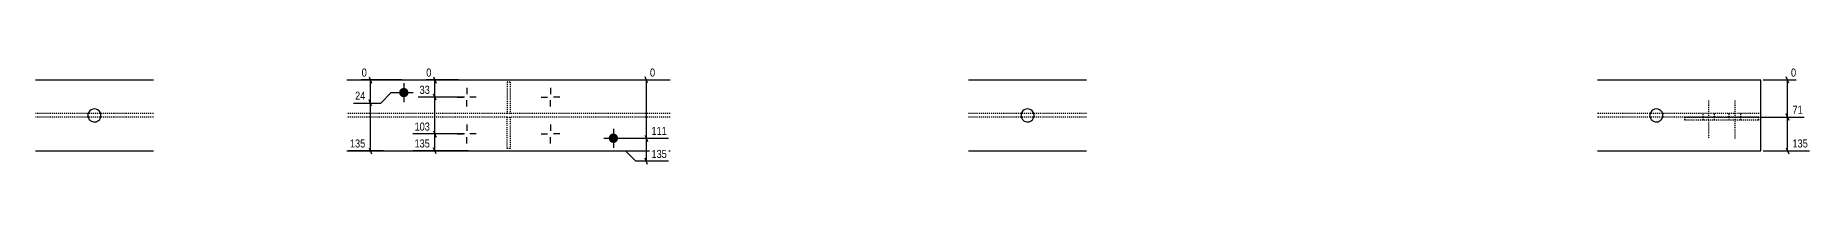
# Model space of a CAD drawing. Header units: millimetres. Extents: x 9 to 27201, y 6 to 1724.
# Drawn here: x 13679 to 17064, y 10 to 196 of the extents above; entities that cross this region are included whole.
import ezdxf

# ---------------------------------------------------------------- set-up
doc = ezdxf.new("R2010")
doc.units = ezdxf.units.MM
doc.linetypes.add('DXK_LINE_DOT2', pattern=[3.9198, 1.9599, -1.9599])
doc.layers.add('MÅLSÆTNING', color=7, linetype='Continuous')
doc.layers.add('STÅL', color=7, linetype='Continuous')
doc.styles.add('Arial Narrow', font='ARIALN.TTF', dxfattribs={"height": 0.2})

msp = doc.modelspace()

# ---------------------------------------------------------------- hatches: boundary and pattern name
at = {"layer": 'STÅL', "linetype": 'Continuous'}
for points in [[(14390.5, 146.6, -1), (14372.5, 146.6, -1)], [(14790.5, 59.6, -1), (14772.5, 59.6, -1)]]:
    msp.add_hatch(color=96, dxfattribs=at).paths.add_polyline_path(points)

# ---------------------------------------------------------------- linework, layer by layer
at = {"layer": 'MÅLSÆTNING', "color": 7, "linetype": 'Continuous'}
for p, q in [((14377.5, 170.6), (14301.1, 170.6)), ((14315.3, 176.6), (14320.1, 164.6)), ((14317.7, 126.6), (14317.7, 170.6)), ((14486.1, 170.6), (14424.4, 170.6)), ((14438.5, 176.6), (14443.3, 164.6)), ((14440.9, 137.8), (14440.9, 170.6)), ((14778.8, 170.6), (14861.1, 170.6)), ((14846.9, 164.6), (14842.1, 176.6)), ((14844.5, 59.6), (14844.5, 170.6)), ((16975.5, 170.6), (17038.6, 170.6)), ((17024.4, 164.6), (17019.6, 176.6)), ((17022, 99.8), (17022, 170.6)), ((14337.7, 126.6), (14357.7, 146.6)), ((14337.7, 126.6), (14357.7, 146.6)), ((14357.7, 146.6), (14377.5, 146.6)), ((14357.7, 146.6), (14377.5, 146.6)), ((14497.5, 137.8), (14408.8, 137.8)), ((14497.5, 137.8), (14408.8, 137.8)), ((14443.3, 131.8), (14438.5, 143.8)), ((14443.3, 131.8), (14438.5, 143.8)), ((14440.9, 67.8), (14440.9, 137.8)), ((14285.5, 126.6), (14337.7, 126.6)), ((14285.5, 126.6), (14337.7, 126.6)), ((14320.1, 120.6), (14315.3, 132.6)), ((14320.1, 120.6), (14315.3, 132.6)), ((14317.7, 35.6), (14317.7, 126.6)), ((17019.6, 105.8), (17024.4, 93.8)), ((17024.4, 93.8), (17019.6, 105.8)), ((14497.5, 67.8), (14399, 67.8)), ((14497.5, 67.8), (14399, 67.8)), ((14438.5, 73.8), (14443.3, 61.8)), ((14438.5, 73.8), (14443.3, 61.8)), ((14440.9, 35.6), (14440.9, 67.8)), ((16970.5, 99.8), (17054.1, 99.8)), ((16970.5, 99.8), (17054.1, 99.8)), ((17022, 35.6), (17022, 99.8)), ((14342.9, 35.6), (14275.8, 35.6)), ((14315.3, 41.6), (14320.1, 29.6)), ((14505.1, 35.6), (14399, 35.6)), ((14443.3, 29.6), (14438.5, 41.6)), ((14785.5, 59.6), (14886.4, 59.6)), ((14785.5, 59.6), (14886.4, 59.6)), ((14824.5, 15.6), (14804.5, 35.6)), ((14804.5, 35.6), (14818.2, 35.6)), ((14842.1, 65.6), (14846.9, 53.6)), ((14842.1, 65.6), (14846.9, 53.6)), ((14844.5, 15.6), (14844.5, 59.6)), ((16975.5, 35.6), (17063.9, 35.6)), ((17019.6, 41.6), (17024.4, 29.6)), ((14886.4, 15.6), (14824.5, 15.6)), ((14846.9, 9.6), (14842.1, 21.6))]:
    msp.add_line(p, q, dxfattribs=at)
at = {"layer": 'STÅL', "color": 2, "linetype": 'Continuous'}
for p, q in [((13678.6, 170.6), (13903.6, 170.6)), ((14272.5, 170.6), (14890.1, 170.6)), ((15459.4, 170.6), (15684.4, 170.6)), ((16659.4, 170.6), (16971.5, 170.6)), ((16971.5, 35.6), (16971.5, 170.6)), ((13678.6, 35.6), (13903.6, 35.6)), ((14272.5, 35.6), (14890.1, 35.6)), ((15459.4, 35.6), (15684.4, 35.6)), ((16659.4, 35.6), (16971.5, 35.6))]:
    msp.add_line(p, q, dxfattribs=at)
at = {"layer": 'STÅL', "color": 96, "linetype": 'Continuous'}
for p, q in [((14363.5, 146.6), (14399.5, 146.6)), ((14381.5, 164.6), (14381.5, 128.6)), ((14483.5, 137.8), (14495.5, 137.8)), ((14501.5, 155.8), (14501.5, 143.8)), ((14519.5, 137.8), (14507.5, 137.8)), ((14643.5, 137.8), (14655.5, 137.8)), ((14661.5, 155.8), (14661.5, 143.8)), ((14679.5, 137.8), (14667.5, 137.8)), ((14501.5, 119.8), (14501.5, 131.8)), ((14661.5, 119.8), (14661.5, 131.8)), ((14483.5, 67.8), (14495.5, 67.8)), ((14501.5, 85.8), (14501.5, 73.8)), ((14519.5, 67.8), (14507.5, 67.8)), ((14643.5, 67.8), (14655.5, 67.8)), ((14661.5, 85.8), (14661.5, 73.8)), ((14679.5, 67.8), (14667.5, 67.8)), ((14781.5, 77.6), (14781.5, 41.6)), ((14501.5, 49.8), (14501.5, 61.8)), ((14661.5, 49.8), (14661.5, 61.8)), ((14763.5, 59.6), (14799.5, 59.6))]:
    msp.add_line(p, q, dxfattribs=at)
at = {"layer": 'STÅL', "color": 7, "linetype": 'DXK_LINE_DOT2'}
for p, q in [((14584.5, 166.4), (14578.5, 166.4)), ((14578.5, 166.4), (14578.5, 106.4)), ((14584.5, 166.4), (14584.5, 106.4)), ((13903.6, 106.4), (13678.6, 106.4)), ((14578.5, 106.4), (14272.5, 106.4)), ((14584.5, 106.4), (14578.5, 106.4)), ((14890.1, 106.4), (14584.5, 106.4)), ((15684.4, 106.4), (15459.4, 106.4)), ((16971.5, 106.4), (16659.4, 106.4)), ((13903.6, 99.8), (13678.6, 99.8)), ((14578.5, 99.8), (14272.5, 99.8)), ((14578.5, 39.8), (14578.5, 99.8)), ((14578.5, 99.8), (14584.5, 99.8)), ((14584.5, 99.8), (14584.5, 39.8)), ((14890.1, 99.8), (14584.5, 99.8)), ((15684.4, 99.8), (15459.4, 99.8)), ((16971.5, 99.8), (16659.4, 99.8)), ((16826.5, 99.8), (16966.5, 99.8)), ((16826.5, 93.8), (16826.5, 99.8)), ((16966.5, 93.8), (16826.5, 93.8)), ((16871.5, 93.8), (16871.5, 99.8)), ((16966.5, 99.8), (16966.5, 93.8)), ((14584.5, 39.8), (14578.5, 39.8))]:
    msp.add_line(p, q, dxfattribs=at)
at = {"layer": 'STÅL', "color": 96, "linetype": 'DXK_LINE_DOT2'}
for p, q in [((16860.5, 106.4), (16860.5, 99.8)), ((16871.5, 131.4), (16871.5, 99.8)), ((16882.5, 106.4), (16882.5, 99.8)), ((16910.5, 106.4), (16910.5, 99.8)), ((16921.5, 131.4), (16921.5, 58.4)), ((16932.5, 106.4), (16932.5, 99.8)), ((16860.5, 99.8), (16860.5, 93.8)), ((16871.5, 93.8), (16871.5, 58.4)), ((16882.5, 99.8), (16882.5, 93.8)), ((16910.5, 99.8), (16910.5, 93.8)), ((16932.5, 99.8), (16932.5, 93.8))]:
    msp.add_line(p, q, dxfattribs=at)
at = {"layer": 'STÅL', "color": 2, "linetype": 'Continuous'}
for centre, start, end in [((13791.1, 103.1), 150.3737, 330.3737), ((13791.1, 103.1), 330.3737, 150.3737), ((15571.9, 103.1), 150.3737, 330.3737), ((15571.9, 103.1), 330.3737, 150.3737), ((16771.9, 103.1), 150.3737, 330.3737), ((16771.9, 103.1), 330.3737, 150.3737)]:
    msp.add_arc(centre, 12.5, start, end, dxfattribs=at)

# ---------------------------------------------------------------- next in the draw order: wipeouts: each hides what was drawn before it
at = {"color": 0, "linetype": 'Continuous'}
for points in [[(14314.1, 173.8), (14314.1, 196.2), (14297.9, 196.2), (14297.9, 173.8)], [(14437.3, 173.8), (14437.3, 196.2), (14421.2, 196.2), (14421.2, 173.8)], [(14864.3, 173.8), (14864.3, 196.2), (14848.1, 196.2), (14848.1, 173.8)], [(17041.8, 173.8), (17041.8, 196.2), (17025.6, 196.2), (17025.6, 173.8)], [(14311.2, 129.8), (14311.2, 152.2), (14285.3, 152.2), (14285.3, 129.8)], [(17054.4, 103), (17054.4, 125.4), (17028.5, 125.4), (17028.5, 103)], [(14434.4, 71), (14434.4, 93.4), (14398.8, 93.4), (14398.8, 71)], [(14886.7, 62.8), (14886.7, 85.2), (14851, 85.2), (14851, 62.8)], [(14311.2, 38.8), (14311.2, 61.2), (14275.5, 61.2), (14275.5, 38.8)], [(14886.7, 18.8), (14886.7, 41.2), (14851, 41.2), (14851, 18.8)], [(17064.2, 38.8), (17064.2, 61.2), (17028.5, 61.2), (17028.5, 38.8)]]:
    msp.add_wipeout(points, dxfattribs=at).dxf.layer = 'MÅLSÆTNING'

# ---------------------------------------------------------------- next in the draw order: texts
at = {"layer": 'MÅLSÆTNING', "color": 3, "linetype": 'Continuous', "style": 'Arial Narrow'}
for s, height, p in [('0', 15.3, (14301.1, 177)), ('0', 15.3, (14424.4, 177)), ('0', 15.3, (14851.3, 177)), ('0', 15.3, (17028.8, 177)), ('24', 15.27, (14288.5, 133)), ('71', 15.27, (17031.7, 106.2)), ('111', 15.27, (14854.2, 66)), ('135', 15.27, (14278.7, 42)), ('135', 15.27, (14854.2, 22)), ('135', 15.27, (17031.7, 42))]:
    msp.add_text(s, height=height, dxfattribs=at).set_placement(p)

# ---------------------------------------------------------------- next in the draw order: wipeouts: each hides what was drawn before it
at = {"color": 0, "linetype": 'Continuous'}
msp.add_wipeout([(14434.4, 38.8), (14434.4, 61.2), (14398.8, 61.2), (14398.8, 38.8)], dxfattribs=at).dxf.layer = 'MÅLSÆTNING'

# ---------------------------------------------------------------- next in the draw order: texts
at = {"layer": 'MÅLSÆTNING', "color": 3, "linetype": 'Continuous', "style": 'Arial Narrow'}
for s, p in [('103', (14402, 74.2)), ('135', (14402, 42))]:
    msp.add_text(s, height=15.27, dxfattribs=at).set_placement(p)

# ---------------------------------------------------------------- next in the draw order: wipeouts: each hides what was drawn before it
at = {"color": 0, "linetype": 'Continuous'}
msp.add_wipeout([(14434.4, 141), (14434.4, 163.4), (14408.5, 163.4), (14408.5, 141)], dxfattribs=at).dxf.layer = 'MÅLSÆTNING'

# ---------------------------------------------------------------- next in the draw order: texts
at = {"layer": 'MÅLSÆTNING', "color": 3, "linetype": 'Continuous', "style": 'Arial Narrow'}
msp.add_text('33', height=15.27, dxfattribs=at).set_placement((14411.7, 144.2))

doc.saveas('drawing.dxf')
